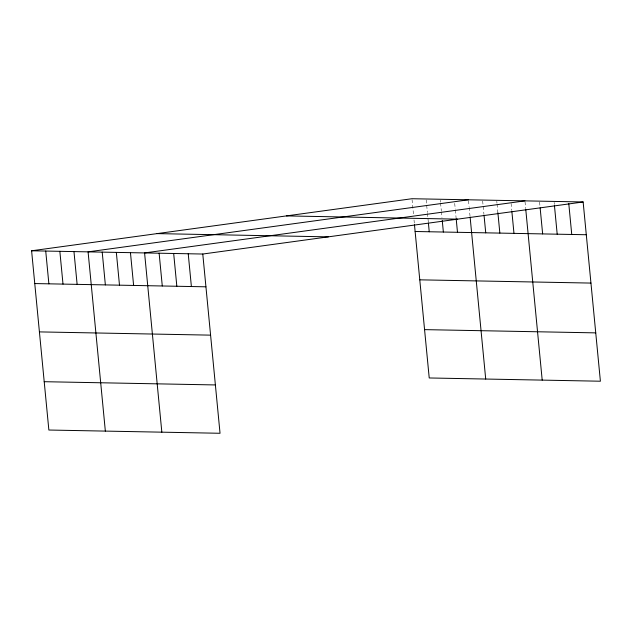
<?xml version="1.0" encoding="UTF-8"?>
<svg xmlns="http://www.w3.org/2000/svg" width="632" height="632" viewBox="0 0 632 632"><rect width="100%" height="100%" fill="white"/><g stroke="black" fill="none" stroke-linecap="round" stroke-linejoin="round"><path stroke-width="0.47" stroke-dasharray="3.16 2.37" d="M554.138 202.382L554.319 204.31M539.586 202.106L539.957 205.961M525.034 201.829L525.682 208.576M511.098 203.488L511.746 210.235M496.792 201.292L496.973 203.22M497.068 204.183L497.905 212.865M482.666 201.023L483.97 214.525M468.549 200.763L469.102 206.546M469.197 207.509L470.034 216.183M454.7 203.386L455.261 209.168M455.348 210.132L456.091 217.843M440.299 200.226L440.488 202.153M440.583 203.117L441.326 210.827M441.413 211.791L441.973 217.574M426.181 199.957L427.382 212.486M427.477 213.45L428.314 222.124M412.056 199.688L413.541 215.109M414.007 219.928L414.379 223.783"/><path stroke-width="0.95" d="M31.6 250.786L202.777 254.032L220.039 433.276L48.862 430.029L31.6 250.786L411.961 198.725L583.139 201.971L600.4 381.215L429.223 377.968L414.474 224.747M468.454 199.799L88.085 251.86L105.347 431.103M524.939 200.865L144.578 252.934L161.839 432.169M202.777 254.032L583.139 201.971M286.446 215.907L457.623 219.154M415.121 231.494L586.298 234.741M157.123 233.611L328.3 236.858M419.774 279.834L590.952 283.081M34.752 283.563L205.929 286.81M424.57 329.627L595.747 332.874M39.413 331.895L210.59 335.142M44.208 381.696L215.386 384.943M568.776 203.623L571.747 234.464M554.414 205.274L557.195 234.188M540.139 207.888L542.643 233.919M525.777 209.54L542.201 380.108M511.841 211.199L513.974 233.374M497.905 212.865L499.849 233.105M484.057 215.488L485.732 232.837M470.121 217.147L485.708 379.034M456.186 218.806L457.489 232.3M442.25 220.465L443.364 232.031M428.409 223.088L429.239 231.762M188.225 253.756L191.385 286.533M173.674 253.479L176.834 286.257M159.13 253.211L162.282 285.98M130.453 252.666L133.613 285.435M116.335 252.397L119.488 285.166M102.21 252.129L105.362 284.898M73.968 251.591L77.12 284.368M59.843 251.323L63.003 284.1M45.725 251.054L48.877 283.831"/></g></svg>
